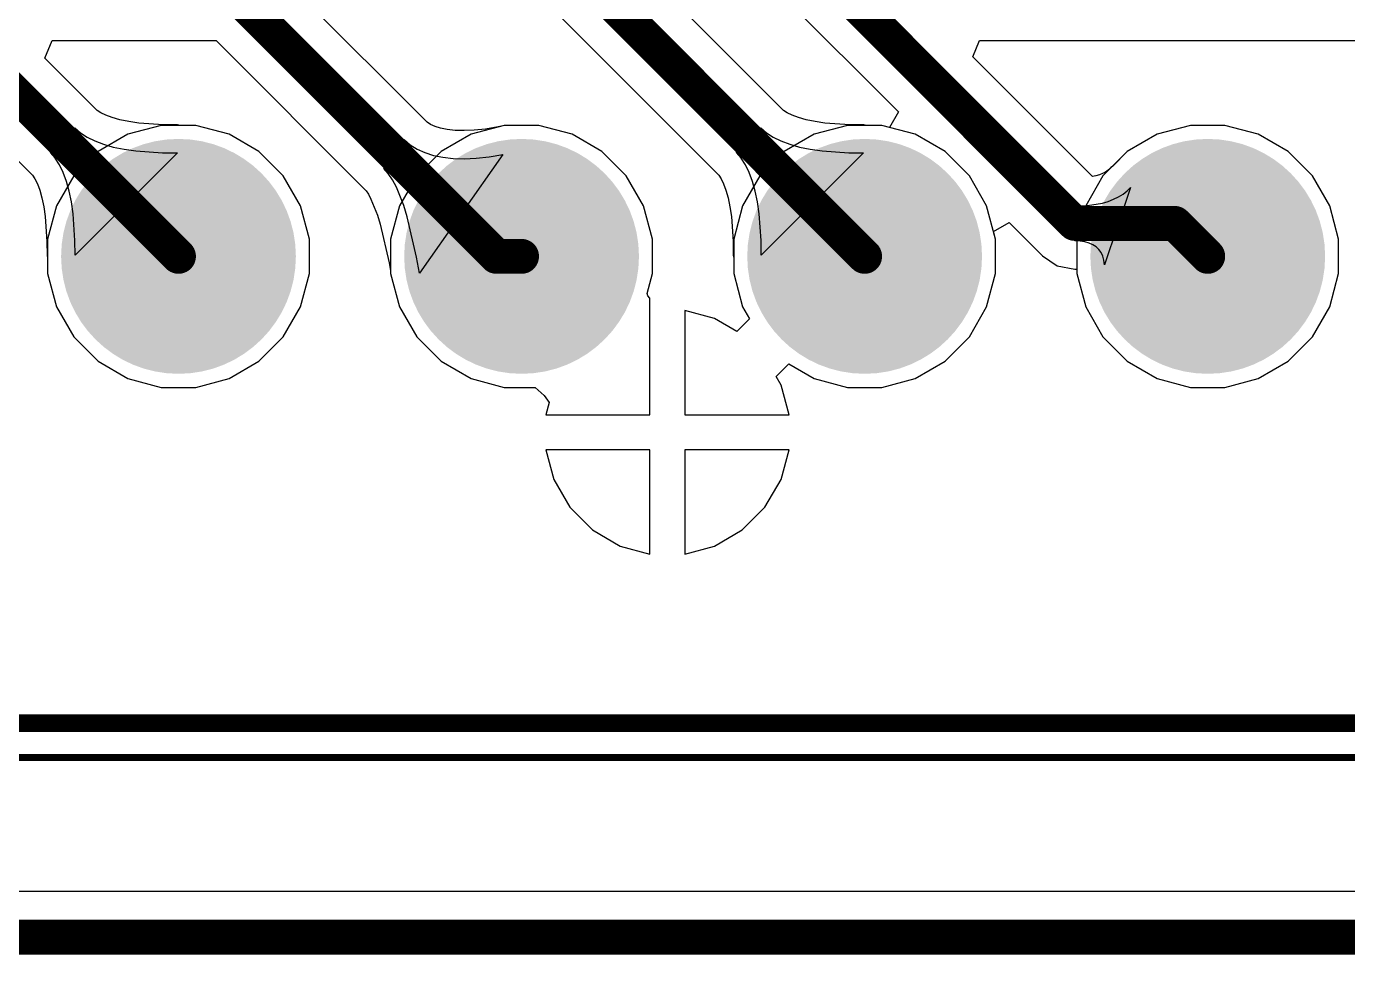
# Model space of a CAD drawing. Header units: inches. Extents: x 1.37 to 4.6, y 1.74 to 5.29.
# Drawn here: x 3.4775 to 3.8566, y 1.74 to 2.0062 of the extents above; entities that cross this region are included whole.
import ezdxf

# ---------------------------------------------------------------- set-up
doc = ezdxf.new("R2010")
doc.units = ezdxf.units.IN
doc.header["$MEASUREMENT"] = 0
for name, color, linetype in [('BottomLayer', 5, 'Continuous'), ('BottomSolder', 6, 'Continuous'), ('KeepOutLayer', 6, 'Continuous'), ('Mechanical13', 56, 'Continuous'), ('Mechanical15', 56, 'Continuous'), ('MultiLayer', 9, 'Continuous'), ('PadHoleLayer', 156, 'Continuous'), ('TopLayer', 1, 'Continuous'), ('TopOverlay', 2, 'Continuous'), ('TopSolder', 216, 'Continuous')]:
    doc.layers.add(name, color=color, linetype=linetype)

# ---------------------------------------------------------------- blocks, each defined once
blk = doc.blocks.new('JST_B8B_XH_A_136')
at = {"layer": 'BottomLayer'}
h = blk.add_hatch(color=5, dxfattribs=at)
edge = h.paths.add_edge_path()
edge.add_arc((-0.34449, -0.02067), 0.02968, 0, 360)
h = blk.add_hatch(color=5, dxfattribs=at)
edge = h.paths.add_edge_path()
edge.add_arc((-0.24606, -0.02067), 0.02968, 0, 360)
h = blk.add_hatch(color=5, dxfattribs=at)
edge = h.paths.add_edge_path()
edge.add_arc((-0.14764, -0.02067), 0.02968, 0, 360)
h = blk.add_hatch(color=5, dxfattribs=at)
edge = h.paths.add_edge_path()
edge.add_arc((-0.04921, -0.02067), 0.02968, 0, 360)
at = {"layer": 'BottomSolder'}
h = blk.add_hatch(color=6, dxfattribs=at)
edge = h.paths.add_edge_path()
edge.add_arc((-0.34449, -0.02067), 0.03368, 0, 360)
h = blk.add_hatch(color=6, dxfattribs=at)
edge = h.paths.add_edge_path()
edge.add_arc((-0.24606, -0.02067), 0.03368, 0, 360)
h = blk.add_hatch(color=6, dxfattribs=at)
edge = h.paths.add_edge_path()
edge.add_arc((-0.14764, -0.02067), 0.03368, 0, 360)
h = blk.add_hatch(color=6, dxfattribs=at)
edge = h.paths.add_edge_path()
edge.add_arc((-0.04921, -0.02067), 0.03368, 0, 360)
at = {"layer": 'MultiLayer'}
h = blk.add_hatch(color=9, dxfattribs=at)
edge = h.paths.add_edge_path()
edge.add_arc((-0.34449, -0.02067), 0.02968, 0, 360)
h = blk.add_hatch(color=9, dxfattribs=at)
edge = h.paths.add_edge_path()
edge.add_arc((-0.24606, -0.02067), 0.02968, 0, 360)
h = blk.add_hatch(color=9, dxfattribs=at)
edge = h.paths.add_edge_path()
edge.add_arc((-0.14764, -0.02067), 0.02968, 0, 360)
h = blk.add_hatch(color=9, dxfattribs=at)
edge = h.paths.add_edge_path()
edge.add_arc((-0.04921, -0.02067), 0.02968, 0, 360)
at = {"layer": 'PadHoleLayer'}
h = blk.add_hatch(color=156, dxfattribs=at)
edge = h.paths.add_edge_path()
edge.add_arc((-0.34449, -0.02067), 0.01969, 0, 360)
h = blk.add_hatch(color=156, dxfattribs=at)
edge = h.paths.add_edge_path()
edge.add_arc((-0.24606, -0.02067), 0.01969, 0, 360)
h = blk.add_hatch(color=156, dxfattribs=at)
edge = h.paths.add_edge_path()
edge.add_arc((-0.14764, -0.02067), 0.01969, 0, 360)
h = blk.add_hatch(color=156, dxfattribs=at)
edge = h.paths.add_edge_path()
edge.add_arc((-0.04921, -0.02067), 0.01969, 0, 360)
at = {"layer": 'TopLayer'}
h = blk.add_hatch(color=1, dxfattribs=at)
edge = h.paths.add_edge_path()
edge.add_arc((-0.34449, -0.02067), 0.02968, 0, 360)
h = blk.add_hatch(color=1, dxfattribs=at)
edge = h.paths.add_edge_path()
edge.add_arc((-0.24606, -0.02067), 0.02968, 0, 360)
h = blk.add_hatch(color=1, dxfattribs=at)
edge = h.paths.add_edge_path()
edge.add_arc((-0.14764, -0.02067), 0.02968, 0, 360)
h = blk.add_hatch(color=1, dxfattribs=at)
edge = h.paths.add_edge_path()
edge.add_arc((-0.04921, -0.02067), 0.02968, 0, 360)
at = {"layer": 'TopSolder'}
h = blk.add_hatch(color=216, dxfattribs=at)
edge = h.paths.add_edge_path()
edge.add_arc((-0.34449, -0.02067), 0.03368, 0, 360)
h = blk.add_hatch(color=216, dxfattribs=at)
edge = h.paths.add_edge_path()
edge.add_arc((-0.24606, -0.02067), 0.03368, 0, 360)
h = blk.add_hatch(color=216, dxfattribs=at)
edge = h.paths.add_edge_path()
edge.add_arc((-0.14764, -0.02067), 0.03368, 0, 360)
h = blk.add_hatch(color=216, dxfattribs=at)
edge = h.paths.add_edge_path()
edge.add_arc((-0.04921, -0.02067), 0.03368, 0, 360)
at = {"layer": 'Mechanical13', "const_width": 0.005}
blk.add_lwpolyline([(0.44094, 0.11319), (-0.44094, 0.11319)], dxfattribs=at)
at = {"layer": 'Mechanical15', "const_width": 0.00197}
blk.add_lwpolyline([(0.45079, 0.12303), (-0.45079, 0.12303)], dxfattribs=at)
at = {"layer": 'TopOverlay', "const_width": 0.005}
blk.add_lwpolyline([(0.44094, 0.11319), (-0.44094, 0.11319)], dxfattribs=at)

msp = doc.modelspace()

# ---------------------------------------------------------------- linework, layer by layer
at = {"layer": 'BottomLayer'}
for p, q in [((3.50666, 1.97523), (3.4981, 1.97029)), ((3.51622, 1.97779), (3.50666, 1.97523)), ((3.5261, 1.97779), (3.51622, 1.97779)), ((3.53566, 1.97523), (3.5261, 1.97779)), ((3.54422, 1.97029), (3.53566, 1.97523)), ((3.60509, 1.97523), (3.59652, 1.97029)), ((3.61464, 1.97779), (3.60509, 1.97523)), ((3.62453, 1.97779), (3.61464, 1.97779)), ((3.63408, 1.97523), (3.62453, 1.97779)), ((3.64265, 1.97029), (3.63408, 1.97523)), ((3.70351, 1.97523), (3.69495, 1.97029)), ((3.71307, 1.97779), (3.70351, 1.97523)), ((3.72296, 1.97779), (3.71307, 1.97779)), ((3.73251, 1.97523), (3.72296, 1.97779)), ((3.74107, 1.97029), (3.73251, 1.97523)), ((3.80194, 1.97523), (3.79337, 1.97029)), ((3.81149, 1.97779), (3.80194, 1.97523)), ((3.82138, 1.97779), (3.81149, 1.97779)), ((3.83093, 1.97523), (3.82138, 1.97779)), ((3.8395, 1.97029), (3.83093, 1.97523)), ((3.4981, 1.97029), (3.49111, 1.96329)), ((3.55121, 1.96329), (3.54422, 1.97029)), ((3.59652, 1.97029), (3.58953, 1.96329)), ((3.64964, 1.96329), (3.64265, 1.97029)), ((3.69495, 1.97029), (3.68796, 1.96329)), ((3.74807, 1.96329), (3.74107, 1.97029)), ((3.79337, 1.97029), (3.78638, 1.96329)), ((3.84649, 1.96329), (3.8395, 1.97029)), ((3.49111, 1.96329), (3.48616, 1.95473)), ((3.55616, 1.95473), (3.55121, 1.96329)), ((3.58953, 1.96329), (3.58459, 1.95473)), ((3.65458, 1.95473), (3.64964, 1.96329)), ((3.68796, 1.96329), (3.68301, 1.95473)), ((3.75301, 1.95473), (3.74807, 1.96329)), ((3.78638, 1.96329), (3.78144, 1.95473)), ((3.85143, 1.95473), (3.84649, 1.96329)), ((3.48616, 1.95473), (3.4836, 1.94518)), ((3.55872, 1.94518), (3.55616, 1.95473)), ((3.58459, 1.95473), (3.58203, 1.94518)), ((3.65714, 1.94518), (3.65458, 1.95473)), ((3.68301, 1.95473), (3.68045, 1.94518)), ((3.75557, 1.94518), (3.75301, 1.95473)), ((3.78144, 1.95473), (3.77888, 1.94518)), ((3.85399, 1.94518), (3.85143, 1.95473)), ((3.4836, 1.94518), (3.4836, 1.93529)), ((3.55872, 1.93529), (3.55872, 1.94518)), ((3.58203, 1.94518), (3.58203, 1.93529)), ((3.65714, 1.93529), (3.65714, 1.94518)), ((3.68045, 1.94518), (3.68045, 1.93529)), ((3.75557, 1.93529), (3.75557, 1.94518)), ((3.77888, 1.94518), (3.77888, 1.93529)), ((3.85399, 1.93529), (3.85399, 1.94518)), ((3.4836, 1.93529), (3.48616, 1.92573)), ((3.55616, 1.92573), (3.55872, 1.93529)), ((3.58203, 1.93529), (3.58459, 1.92573)), ((3.65562, 1.92958), (3.65714, 1.93529)), ((3.68045, 1.93529), (3.68301, 1.92573)), ((3.75301, 1.92573), (3.75557, 1.93529)), ((3.77888, 1.93529), (3.78144, 1.92573)), ((3.85143, 1.92573), (3.85399, 1.93529)), ((3.65577, 1.92895), (3.65562, 1.92958)), ((3.48616, 1.92573), (3.49111, 1.91717)), ((3.55121, 1.91717), (3.55616, 1.92573)), ((3.58459, 1.92573), (3.58953, 1.91717)), ((3.65642, 1.92823), (3.65577, 1.92895)), ((3.65642, 1.89476), (3.65642, 1.92823)), ((3.68301, 1.92573), (3.68496, 1.92236)), ((3.74807, 1.91717), (3.75301, 1.92573)), ((3.78144, 1.92573), (3.78638, 1.91717)), ((3.84649, 1.91717), (3.85143, 1.92573)), ((3.67493, 1.92238), (3.66642, 1.92466)), ((3.66642, 1.92466), (3.66642, 1.89476)), ((3.6813, 1.9187), (3.67493, 1.92238)), ((3.68496, 1.92236), (3.6813, 1.9187)), ((3.49111, 1.91717), (3.4981, 1.91018)), ((3.54422, 1.91018), (3.55121, 1.91717)), ((3.58953, 1.91717), (3.59652, 1.91018)), ((3.74107, 1.91018), (3.74807, 1.91717)), ((3.78638, 1.91717), (3.79337, 1.91018)), ((3.8395, 1.91018), (3.84649, 1.91717)), ((3.4981, 1.91018), (3.50666, 1.90523)), ((3.53566, 1.90523), (3.54422, 1.91018)), ((3.59652, 1.91018), (3.60509, 1.90523)), ((3.69259, 1.90576), (3.69625, 1.90942)), ((3.69625, 1.90942), (3.70351, 1.90523)), ((3.73251, 1.90523), (3.74107, 1.91018)), ((3.79337, 1.91018), (3.80194, 1.90523)), ((3.83093, 1.90523), (3.8395, 1.91018)), ((3.50666, 1.90523), (3.51622, 1.90267)), ((3.5261, 1.90267), (3.53566, 1.90523)), ((3.60509, 1.90523), (3.61464, 1.90267)), ((3.69403, 1.90327), (3.69259, 1.90576)), ((3.69631, 1.89476), (3.69403, 1.90327)), ((3.70351, 1.90523), (3.71307, 1.90267)), ((3.72296, 1.90267), (3.73251, 1.90523)), ((3.80194, 1.90523), (3.81149, 1.90267)), ((3.82138, 1.90267), (3.83093, 1.90523)), ((3.51622, 1.90267), (3.5261, 1.90267)), ((3.61464, 1.90267), (3.62346, 1.90267)), ((3.62346, 1.90267), (3.62608, 1.90035)), ((3.62608, 1.90035), (3.62746, 1.89828)), ((3.71307, 1.90267), (3.72296, 1.90267)), ((3.81149, 1.90267), (3.82138, 1.90267)), ((3.62746, 1.89828), (3.62652, 1.89476)), ((3.62652, 1.89476), (3.65642, 1.89476)), ((3.66642, 1.89476), (3.69631, 1.89476)), ((3.65642, 1.88476), (3.62652, 1.88476)), ((3.62652, 1.88476), (3.6288, 1.87625)), ((3.65642, 1.85487), (3.65642, 1.88476)), ((3.69631, 1.88476), (3.66642, 1.88476)), ((3.66642, 1.88476), (3.66642, 1.85487)), ((3.69403, 1.87625), (3.69631, 1.88476)), ((3.6288, 1.87625), (3.63341, 1.86827)), ((3.68942, 1.86827), (3.69403, 1.87625)), ((3.63341, 1.86827), (3.63993, 1.86176)), ((3.68291, 1.86176), (3.68942, 1.86827)), ((3.63993, 1.86176), (3.64791, 1.85715)), ((3.67493, 1.85715), (3.68291, 1.86176)), ((3.64791, 1.85715), (3.65642, 1.85487)), ((3.66642, 1.85487), (3.67493, 1.85715)), ((4.49687, 1.75813), (1.39313, 1.75813))]:
    msp.add_line(p, q, dxfattribs=at)
at = {"layer": 'KeepOutLayer', "const_width": 0.01}
msp.add_lwpolyline([(1.38, 1.745), (4.51, 1.745)], dxfattribs=at)
at = {"layer": 'TopLayer'}
for p, q in [((3.63728, 2.07211), (3.72768, 1.9817)), ((3.69472, 1.98209), (3.62229, 2.05451)), ((3.60757, 2.03211), (3.67616, 1.96352)), ((3.5924, 1.97877), (3.54665, 2.02451)), ((3.48285, 1.99711), (3.48492, 2.00211)), ((3.48492, 2.00211), (3.53193, 2.00211)), ((3.53193, 2.00211), (3.57499, 1.95905)), ((3.74902, 1.99749), (3.75094, 2.00211)), ((3.75094, 2.00211), (4.11728, 2.00211)), ((3.78338, 1.96313), (3.74902, 1.99749)), ((3.49787, 1.98209), (3.48285, 1.99711)), ((3.49892, 1.9814), (3.49787, 1.98209)), ((3.50035, 1.98069), (3.49892, 1.9814)), ((3.50216, 1.98001), (3.50035, 1.98069)), ((3.50436, 1.97939), (3.50216, 1.98001)), ((3.50693, 1.97886), (3.50436, 1.97939)), ((3.50977, 1.97845), (3.50693, 1.97886)), ((3.59246, 1.97871), (3.5924, 1.97877)), ((3.59349, 1.97806), (3.59246, 1.97871)), ((3.69578, 1.9814), (3.69472, 1.98209)), ((3.6972, 1.98069), (3.69578, 1.9814)), ((3.69901, 1.98001), (3.6972, 1.98069)), ((3.70121, 1.97939), (3.69901, 1.98001)), ((3.70378, 1.97886), (3.70121, 1.97939)), ((3.70663, 1.97845), (3.70378, 1.97886)), ((3.72768, 1.9817), (3.7251, 1.97722)), ((3.46572, 1.97711), (3.47931, 1.96352)), ((3.48434, 1.96998), (3.49141, 1.97705)), ((3.49141, 1.97705), (3.49303, 1.97566)), ((3.49303, 1.97566), (3.49494, 1.97441)), ((3.51689, 1.97797), (3.50977, 1.97845)), ((3.52092, 1.97794), (3.51689, 1.97797)), ((3.52166, 1.97779), (3.52092, 1.97794)), ((3.5261, 1.97779), (3.52166, 1.97779)), ((3.53566, 1.97523), (3.5261, 1.97779)), ((3.54422, 1.97029), (3.53566, 1.97523)), ((3.59477, 1.97747), (3.59349, 1.97806)), ((3.59634, 1.97697), (3.59477, 1.97747)), ((3.59825, 1.97658), (3.59634, 1.97697)), ((3.6005, 1.97634), (3.59825, 1.97658)), ((3.60308, 1.97628), (3.6005, 1.97634)), ((3.60599, 1.97641), (3.60308, 1.97628)), ((3.60921, 1.97675), (3.60599, 1.97641)), ((3.61292, 1.97735), (3.60921, 1.97675)), ((3.61299, 1.97735), (3.61292, 1.97735)), ((3.61464, 1.97779), (3.61299, 1.97735)), ((3.62453, 1.97779), (3.61464, 1.97779)), ((3.63408, 1.97523), (3.62453, 1.97779)), ((3.64265, 1.97029), (3.63408, 1.97523)), ((3.68119, 1.96998), (3.68826, 1.97705)), ((3.68826, 1.97705), (3.68988, 1.97566)), ((3.68988, 1.97566), (3.69179, 1.97441)), ((3.71374, 1.97797), (3.70663, 1.97845)), ((3.71777, 1.97794), (3.71374, 1.97797)), ((3.71851, 1.97779), (3.71777, 1.97794)), ((3.72296, 1.97779), (3.71851, 1.97779)), ((3.7251, 1.97722), (3.72296, 1.97779)), ((3.80194, 1.97523), (3.79337, 1.97029)), ((3.81149, 1.97779), (3.80194, 1.97523)), ((3.82138, 1.97779), (3.81149, 1.97779)), ((3.83093, 1.97523), (3.82138, 1.97779)), ((3.8395, 1.97029), (3.83093, 1.97523)), ((3.49494, 1.97441), (3.49715, 1.97332)), ((3.49715, 1.97332), (3.49965, 1.97238)), ((3.49965, 1.97238), (3.50245, 1.97159)), ((3.50245, 1.97159), (3.50555, 1.97095)), ((3.50555, 1.97095), (3.50893, 1.97046)), ((3.58011, 1.96542), (3.58593, 1.97375)), ((3.58593, 1.97375), (3.58766, 1.97225)), ((3.58766, 1.97225), (3.58964, 1.97099)), ((3.58964, 1.97099), (3.59186, 1.96997)), ((3.69179, 1.97441), (3.694, 1.97332)), ((3.694, 1.97332), (3.69651, 1.97238)), ((3.69651, 1.97238), (3.6993, 1.97159)), ((3.6993, 1.97159), (3.7024, 1.97095)), ((3.7024, 1.97095), (3.70578, 1.97046)), ((3.48574, 1.96836), (3.48434, 1.96998)), ((3.48698, 1.96645), (3.48574, 1.96836)), ((3.52086, 1.96992), (3.49148, 1.94053)), ((3.50893, 1.97046), (3.51659, 1.96995)), ((3.51659, 1.96995), (3.52086, 1.96992)), ((3.55121, 1.96329), (3.54422, 1.97029)), ((3.61419, 1.96942), (3.59029, 1.93542)), ((3.59186, 1.96997), (3.59432, 1.96919)), ((3.59432, 1.96919), (3.59702, 1.96864)), ((3.59702, 1.96864), (3.59997, 1.96832)), ((3.59997, 1.96832), (3.60316, 1.96824)), ((3.60316, 1.96824), (3.6066, 1.9684)), ((3.6066, 1.9684), (3.61027, 1.96879)), ((3.61027, 1.96879), (3.61419, 1.96942)), ((3.64964, 1.96329), (3.64265, 1.97029)), ((3.68259, 1.96836), (3.68119, 1.96998)), ((3.68383, 1.96645), (3.68259, 1.96836)), ((3.71771, 1.96992), (3.68833, 1.94053)), ((3.70578, 1.97046), (3.71344, 1.96995)), ((3.71344, 1.96995), (3.71771, 1.96992)), ((3.79337, 1.97029), (3.78908, 1.96599)), ((3.84649, 1.96329), (3.8395, 1.97029)), ((3.47931, 1.96352), (3.47999, 1.96247)), ((3.48807, 1.96424), (3.48698, 1.96645)), ((3.48901, 1.96174), (3.48807, 1.96424)), ((3.58134, 1.96399), (3.58011, 1.96542)), ((3.58253, 1.96221), (3.58134, 1.96399)), ((3.67616, 1.96352), (3.67684, 1.96247)), ((3.68492, 1.96424), (3.68383, 1.96645)), ((3.68586, 1.96174), (3.68492, 1.96424)), ((3.78537, 1.96363), (3.78432, 1.96333)), ((3.78624, 1.96396), (3.78537, 1.96363)), ((3.78694, 1.96431), (3.78624, 1.96396)), ((3.7875, 1.96466), (3.78694, 1.96431)), ((3.78794, 1.96501), (3.7875, 1.96466)), ((3.78863, 1.96569), (3.78794, 1.96501)), ((3.78908, 1.96599), (3.78863, 1.96569)), ((3.47999, 1.96247), (3.4807, 1.96104)), ((3.4807, 1.96104), (3.48138, 1.95923)), ((3.4898, 1.95894), (3.48901, 1.96174)), ((3.55616, 1.95473), (3.55121, 1.96329)), ((3.58367, 1.96008), (3.58253, 1.96221)), ((3.5858, 1.95478), (3.58367, 1.96008)), ((3.65458, 1.95473), (3.64964, 1.96329)), ((3.67684, 1.96247), (3.67755, 1.96104)), ((3.67755, 1.96104), (3.67823, 1.95923)), ((3.68665, 1.95894), (3.68586, 1.96174)), ((3.78432, 1.96333), (3.78338, 1.96313)), ((3.79429, 1.96), (3.78685, 1.93783)), ((3.79328, 1.95899), (3.79429, 1.96)), ((3.85143, 1.95473), (3.84649, 1.96329)), ((3.48138, 1.95923), (3.482, 1.95704)), ((3.482, 1.95704), (3.48253, 1.95446)), ((3.49044, 1.95585), (3.4898, 1.95894)), ((3.49093, 1.95246), (3.49044, 1.95585)), ((3.57499, 1.95905), (3.57563, 1.95808)), ((3.57563, 1.95808), (3.57638, 1.95668)), ((3.57638, 1.95668), (3.57823, 1.95208)), ((3.67823, 1.95923), (3.67885, 1.95704)), ((3.67885, 1.95704), (3.67938, 1.95446)), ((3.68729, 1.95585), (3.68665, 1.95894)), ((3.68778, 1.95246), (3.68729, 1.95585)), ((3.78624, 1.95553), (3.78791, 1.95601)), ((3.78791, 1.95601), (3.78945, 1.95659)), ((3.78945, 1.95659), (3.79085, 1.95729)), ((3.79085, 1.95729), (3.79213, 1.95809)), ((3.79213, 1.95809), (3.79328, 1.95899)), ((3.48253, 1.95446), (3.48294, 1.95162)), ((3.49144, 1.9448), (3.49093, 1.95246)), ((3.55872, 1.94518), (3.55616, 1.95473)), ((3.57823, 1.95208), (3.57904, 1.94949)), ((3.5868, 1.9516), (3.5858, 1.95478)), ((3.65714, 1.94518), (3.65458, 1.95473)), ((3.67938, 1.95446), (3.67979, 1.95162)), ((3.6883, 1.9448), (3.68778, 1.95246)), ((3.77827, 1.95468), (3.78046, 1.95473)), ((3.77827, 1.94468), (3.77827, 1.95468)), ((3.78046, 1.95473), (3.78252, 1.95489)), ((3.78252, 1.95489), (3.78444, 1.95516)), ((3.78444, 1.95516), (3.78624, 1.95553)), ((3.85399, 1.94518), (3.85143, 1.95473)), ((3.48294, 1.95162), (3.48342, 1.9445)), ((3.57904, 1.94949), (3.58162, 1.93839)), ((3.58949, 1.93999), (3.5868, 1.9516)), ((3.67979, 1.95162), (3.68027, 1.9445)), ((3.755, 1.94732), (3.75948, 1.9499)), ((3.75948, 1.9499), (3.76899, 1.9404)), ((3.48342, 1.9445), (3.48345, 1.94047)), ((3.49148, 1.94053), (3.49144, 1.9448)), ((3.55872, 1.93529), (3.55872, 1.94518)), ((3.65714, 1.93529), (3.65714, 1.94518)), ((3.68027, 1.9445), (3.6803, 1.94047)), ((3.68833, 1.94053), (3.6883, 1.9448)), ((3.75557, 1.94518), (3.755, 1.94732)), ((3.75557, 1.93529), (3.75557, 1.94518)), ((3.7798, 1.94461), (3.77827, 1.94468)), ((3.78118, 1.9444), (3.7798, 1.94461)), ((3.78241, 1.94406), (3.78118, 1.9444)), ((3.85399, 1.93529), (3.85399, 1.94518)), ((3.78349, 1.94358), (3.78241, 1.94406)), ((3.78442, 1.94297), (3.78349, 1.94358)), ((3.78521, 1.94221), (3.78442, 1.94297)), ((3.78584, 1.94132), (3.78521, 1.94221)), ((3.78633, 1.94029), (3.78584, 1.94132)), ((3.48345, 1.94047), (3.4836, 1.93973)), ((3.4836, 1.93973), (3.4836, 1.93529)), ((3.58162, 1.93839), (3.58203, 1.93608)), ((3.59029, 1.93542), (3.58949, 1.93999)), ((3.6803, 1.94047), (3.68045, 1.93973)), ((3.68045, 1.93973), (3.68045, 1.93529)), ((3.76899, 1.9404), (3.77325, 1.93755)), ((3.77325, 1.93755), (3.77827, 1.93655)), ((3.78666, 1.93913), (3.78633, 1.94029)), ((3.78685, 1.93783), (3.78666, 1.93913)), ((3.4836, 1.93529), (3.48616, 1.92573)), ((3.55616, 1.92573), (3.55872, 1.93529)), ((3.58203, 1.93608), (3.58203, 1.93529)), ((3.58203, 1.93529), (3.58459, 1.92573)), ((3.65562, 1.92958), (3.65714, 1.93529)), ((3.68045, 1.93529), (3.68301, 1.92573)), ((3.75301, 1.92573), (3.75557, 1.93529)), ((3.77827, 1.93655), (3.77888, 1.93655)), ((3.77888, 1.93655), (3.77888, 1.93529)), ((3.77888, 1.93529), (3.78144, 1.92573)), ((3.85143, 1.92573), (3.85399, 1.93529)), ((3.65577, 1.92895), (3.65562, 1.92958)), ((3.48616, 1.92573), (3.49111, 1.91717)), ((3.55121, 1.91717), (3.55616, 1.92573)), ((3.58459, 1.92573), (3.58953, 1.91717)), ((3.65642, 1.92823), (3.65577, 1.92895)), ((3.65642, 1.89476), (3.65642, 1.92823)), ((3.68301, 1.92573), (3.68496, 1.92236)), ((3.74807, 1.91717), (3.75301, 1.92573)), ((3.78144, 1.92573), (3.78638, 1.91717)), ((3.84649, 1.91717), (3.85143, 1.92573)), ((3.67493, 1.92238), (3.66642, 1.92466)), ((3.66642, 1.92466), (3.66642, 1.89476)), ((3.6813, 1.9187), (3.67493, 1.92238)), ((3.68496, 1.92236), (3.6813, 1.9187)), ((3.49111, 1.91717), (3.4981, 1.91018)), ((3.54422, 1.91018), (3.55121, 1.91717)), ((3.58953, 1.91717), (3.59652, 1.91018)), ((3.74107, 1.91018), (3.74807, 1.91717)), ((3.78638, 1.91717), (3.79337, 1.91018)), ((3.8395, 1.91018), (3.84649, 1.91717)), ((3.4981, 1.91018), (3.50666, 1.90523)), ((3.53566, 1.90523), (3.54422, 1.91018)), ((3.59652, 1.91018), (3.60509, 1.90523)), ((3.69259, 1.90576), (3.69625, 1.90942)), ((3.69625, 1.90942), (3.70351, 1.90523)), ((3.73251, 1.90523), (3.74107, 1.91018)), ((3.79337, 1.91018), (3.80194, 1.90523)), ((3.83093, 1.90523), (3.8395, 1.91018)), ((3.50666, 1.90523), (3.51622, 1.90267)), ((3.5261, 1.90267), (3.53566, 1.90523)), ((3.60509, 1.90523), (3.61464, 1.90267)), ((3.69403, 1.90327), (3.69259, 1.90576)), ((3.69631, 1.89476), (3.69403, 1.90327)), ((3.70351, 1.90523), (3.71307, 1.90267)), ((3.72296, 1.90267), (3.73251, 1.90523)), ((3.80194, 1.90523), (3.81149, 1.90267)), ((3.82138, 1.90267), (3.83093, 1.90523)), ((3.51622, 1.90267), (3.5261, 1.90267)), ((3.61464, 1.90267), (3.62346, 1.90267)), ((3.62346, 1.90267), (3.62608, 1.90035)), ((3.62608, 1.90035), (3.62746, 1.89828)), ((3.71307, 1.90267), (3.72296, 1.90267)), ((3.81149, 1.90267), (3.82138, 1.90267)), ((3.62746, 1.89828), (3.62652, 1.89476)), ((3.62652, 1.89476), (3.65642, 1.89476)), ((3.66642, 1.89476), (3.69631, 1.89476)), ((3.65642, 1.88476), (3.62652, 1.88476)), ((3.62652, 1.88476), (3.6288, 1.87625)), ((3.65642, 1.85487), (3.65642, 1.88476)), ((3.69631, 1.88476), (3.66642, 1.88476)), ((3.66642, 1.88476), (3.66642, 1.85487)), ((3.69403, 1.87625), (3.69631, 1.88476)), ((3.6288, 1.87625), (3.63341, 1.86827)), ((3.68942, 1.86827), (3.69403, 1.87625)), ((3.63341, 1.86827), (3.63993, 1.86176)), ((3.68291, 1.86176), (3.68942, 1.86827)), ((3.63993, 1.86176), (3.64791, 1.85715)), ((3.67493, 1.85715), (3.68291, 1.86176)), ((3.64791, 1.85715), (3.65642, 1.85487)), ((3.66642, 1.85487), (3.67493, 1.85715)), ((4.49687, 1.75813), (1.39313, 1.75813))]:
    msp.add_line(p, q, dxfattribs=at)
at = {"layer": 'TopLayer', "const_width": 0.01}
for points in [[(3.64272, 2.08523), (3.77827, 1.94968)], [(3.61301, 2.04523), (3.71801, 1.94023)], [(3.53737, 2.01523), (3.61237, 1.94023)], [(3.47116, 1.99023), (3.52116, 1.94023)], [(3.77827, 1.94968), (3.80699, 1.94968)], [(3.80699, 1.94968), (3.81644, 1.94023)], [(3.61237, 1.94023), (3.61959, 1.94023)]]:
    msp.add_lwpolyline(points, dxfattribs=at)
at = {"layer": 'TopLayer', "const_width": 0.005}
for points in [[(3.77577, 1.94968, 1), (3.78077, 1.94968, 1)], [(3.77577, 1.94968, 1), (3.78077, 1.94968, 1)], [(3.80449, 1.94968, 1), (3.80949, 1.94968, 1)], [(3.80449, 1.94968, 1), (3.80949, 1.94968, 1)], [(3.51866, 1.94023, 1), (3.52366, 1.94023, 1)], [(3.60987, 1.94023, 1), (3.61487, 1.94023, 1)], [(3.60987, 1.94023, 1), (3.61487, 1.94023, 1)], [(3.61709, 1.94023, 1), (3.62209, 1.94023, 1)], [(3.71551, 1.94023, 1), (3.72051, 1.94023, 1)], [(3.81394, 1.94023, 1), (3.81894, 1.94023, 1)]]:
    msp.add_lwpolyline(points, format="xyb", close=True, dxfattribs=at)

# ---------------------------------------------------------------- block references
at = {"rotation": 180}
msp.add_blockref('JST_B8B_XH_A_136', (3.47195, 1.91956), dxfattribs=at)

doc.saveas('drawing.dxf')
